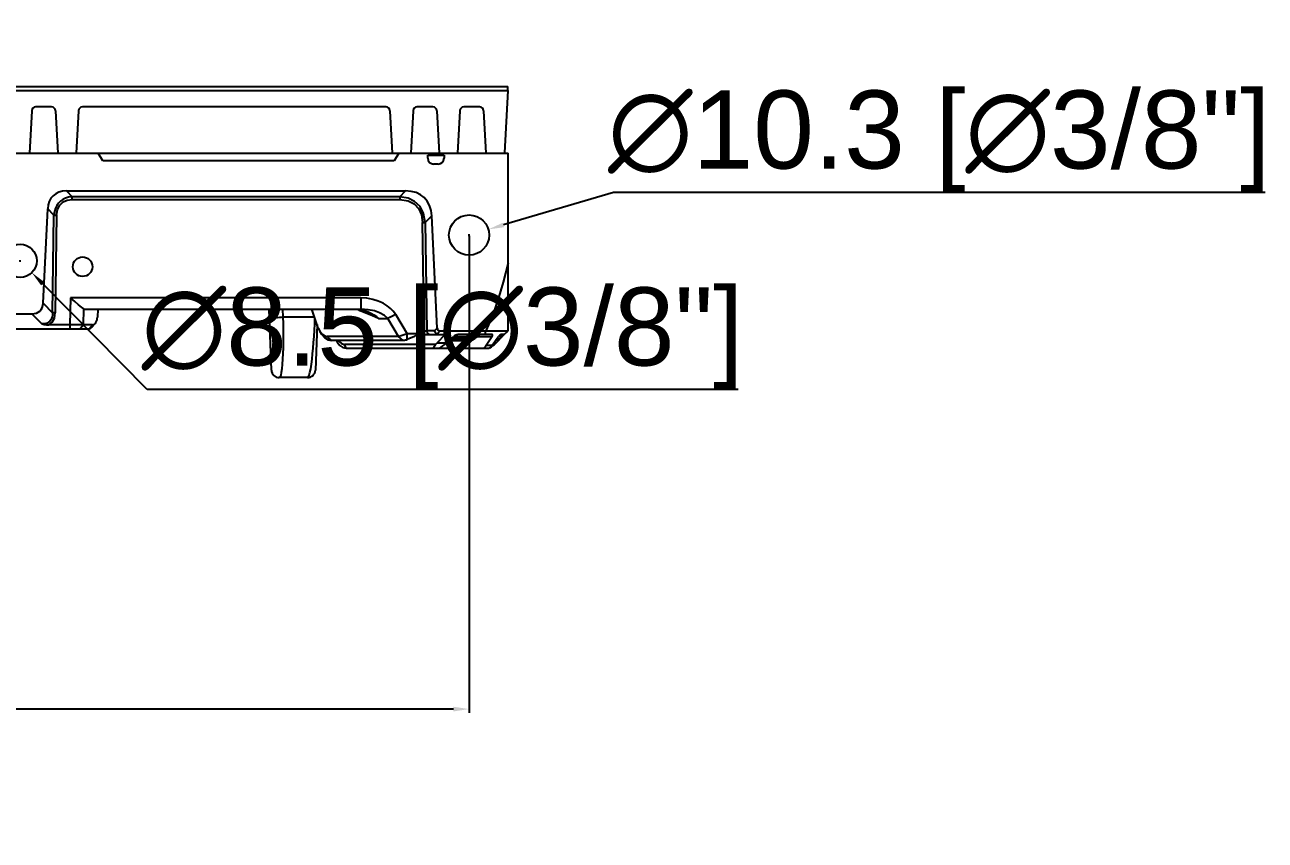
# Model space of a CAD drawing. Header units: millimetres. Extents: x -3132 to 28633, y 682 to 5849.
# Drawn here: x 6296.9 to 6614.7, y 1329.7 to 1538.5 of the extents above; entities that cross this region are included whole.
import ezdxf

# ---------------------------------------------------------------- set-up
doc = ezdxf.new("R2010")
doc.units = ezdxf.units.MM
doc.styles.get("Standard").update_dxf_attribs({"font": 'arial.ttf'})
doc.dimstyles.new('ISO-20', dxfattribs={"dimtxt": 20, "dimasz": 4, "dimexe": 1, "dimexo": 0.2, "dimgap": 0, "dimtad": 1, "dimtoh": 1, "dimdec": 1, "dimzin": 9, "dimdsep": 46, "dimtxsty": 'Standard', "dimblk": '_FILLED', "dimcen": 0.2, "dimclrd": 256, "dimclre": 256, "dimclrt": 256, "dimadec": 1, "dimazin": 2, "dimtfac": 1, "dimtdec": 1, "dimtofl": 0, "dimtmove": 0, "dimatfit": 3, "dimldrblk": '_FILLED', "dimfxl": 1, "dimtolj": 1, "dimtzin": 0, "dimarcsym": 0})

# ---------------------------------------------------------------- blocks, each defined once
blk = doc.blocks.new('_FILLED')
at = {"color": 0, "linetype": 'ByBlock'}
blk.add_solid([(0, 0), (-1, 0.15), (-1, -0.15)], dxfattribs=at)
blk = doc.blocks.new('*D8')
at = {"lineweight": -2, "transparency": 16777216}
for p, q in [((6447.73, 1495.55), (6419.53, 1487.26)), ((6614.67, 1495.55), (6447.73, 1495.55)), ((6410.55, 1484.67), (6410.95, 1484.67)), ((6410.75, 1484.47), (6410.75, 1484.87))]:
    blk.add_line(p, q, dxfattribs=at)
at = {"layer": 'Defpoints', "color": 0, "transparency": 16777216}
for p in [(6415.69, 1486.13), (6405.81, 1483.22)]:
    blk.add_point(p, dxfattribs=at)
at = {"lineweight": -2, "transparency": 16777216, "xscale": 4, "yscale": 4, "zscale": 4, "rotation": 196.3861805448315}
blk.add_blockref('_FILLED', (6415.69, 1486.13), dxfattribs=at)
at = {"transparency": 16777216, "insert": (6531.2, 1508.69), "char_height": 20, "attachment_point": 5}
blk.add_mtext('\\A1;∅10.3 [∅3/8"]', dxfattribs=at)
blk = doc.blocks.new('*D10')
at = {"lineweight": -2, "transparency": 16777216}
for p, q in [((5930.75, 1484.47), (5930.75, 1362.29)), ((6410.75, 1484.47), (6410.75, 1362.29)), ((6406.75, 1363.29), (5934.75, 1363.29))]:
    blk.add_line(p, q, dxfattribs=at)
at = {"layer": 'Defpoints', "color": 0, "transparency": 16777216}
for p in [(5930.75, 1484.67), (6410.75, 1484.67), (5930.75, 1363.29)]:
    blk.add_point(p, dxfattribs=at)
at = {"lineweight": -2, "transparency": 16777216, "xscale": 4, "yscale": 4, "zscale": 4, "rotation": 180}
blk.add_blockref('_FILLED', (5930.75, 1363.29), dxfattribs=at)
at = {"lineweight": -2, "transparency": 16777216, "xscale": 4, "yscale": 4, "zscale": 4}
blk.add_blockref('_FILLED', (6410.75, 1363.29), dxfattribs=at)
at = {"transparency": 16777216, "insert": (6170.75, 1376.24), "char_height": 20, "attachment_point": 5}
blk.add_mtext('\\A1;480 [1\'-6 7/8"]', dxfattribs=at)
blk = doc.blocks.new('*D12')
at = {"lineweight": -2, "transparency": 16777216}
for p, q in [((6295.55, 1478.07), (6295.95, 1478.07)), ((6295.75, 1477.87), (6295.75, 1478.27)), ((6328.26, 1445.11), (6301.54, 1472.2)), ((6479.67, 1445.11), (6328.26, 1445.11))]:
    blk.add_line(p, q, dxfattribs=at)
at = {"layer": 'Defpoints', "color": 0, "transparency": 16777216}
for p in [(6292.76, 1481.1), (6298.73, 1475.05)]:
    blk.add_point(p, dxfattribs=at)
at = {"lineweight": -2, "transparency": 16777216, "xscale": 4, "yscale": 4, "zscale": 4, "rotation": 134.6038417456012}
blk.add_blockref('_FILLED', (6298.73, 1475.05), dxfattribs=at)
at = {"transparency": 16777216, "insert": (6403.97, 1458.25), "char_height": 20, "attachment_point": 5}
blk.add_mtext('\\A1;∅8.5 [∅3/8"]', dxfattribs=at)

msp = doc.modelspace()

# ---------------------------------------------------------------- linework, layer by layer
at = {"linetype": 'Continuous'}
for p, q in [((6170.847, 1522.725), (6420.647, 1522.725)), ((6420.647, 1521.675), (6420.647, 1522.725)), ((6170.847, 1521.675), (6420.647, 1521.675)), ((6420.647, 1521.675), (6419.811, 1505.724)), ((6298.697, 1516.527), (6298.128, 1505.675)), ((6303.798, 1517.475), (6299.696, 1517.475)), ((6304.796, 1516.527), (6305.365, 1505.675)), ((6310.697, 1516.527), (6310.128, 1505.675)), ((6389.478, 1517.475), (6311.696, 1517.475)), ((6390.476, 1516.527), (6391.045, 1505.675)), ((6396.377, 1516.527), (6395.808, 1505.675)), ((6401.478, 1517.475), (6397.376, 1517.475)), ((6402.476, 1516.527), (6403.045, 1505.675)), ((6408.377, 1516.527), (6407.808, 1505.675)), ((6413.478, 1517.475), (6409.376, 1517.475)), ((6414.476, 1516.527), (6415.045, 1505.675)), ((5920.747, 1505.675), (6420.747, 1505.675)), ((6316.902, 1503.675), (6315.747, 1505.675)), ((6391.592, 1503.675), (6316.902, 1503.675)), ((6392.747, 1505.675), (6391.592, 1503.675)), ((6400.172, 1505.175), (6404.322, 1505.175)), ((6400.172, 1504.344), (6400.172, 1505.175)), ((6404.322, 1505.175), (6404.322, 1504.344)), ((6420.747, 1460.175), (6420.747, 1505.675)), ((6402.828, 1502.849), (6401.666, 1502.849)), ((6307.612, 1495.975), (6394.465, 1495.975)), ((6307.612, 1495.975), (6309.059, 1494.453)), ((6393.019, 1494.453), (6309.059, 1494.453)), ((6309.059, 1493.781), (6309.059, 1494.453)), ((6309.059, 1493.781), (6393.019, 1493.781)), ((6393.019, 1494.453), (6394.465, 1495.975)), ((6393.019, 1494.453), (6393.019, 1493.781)), ((6301.615, 1467.199), (6302.81, 1491.401)), ((6304.39, 1489.738), (6302.81, 1491.401)), ((6304.029, 1464.752), (6304.39, 1489.738)), ((6305.097, 1489.738), (6304.735, 1464.752)), ((6399.226, 1460.14), (6398.825, 1487.857)), ((6401.175, 1489.584), (6399.532, 1487.857)), ((6399.532, 1487.857), (6399.933, 1460.14)), ((6402.594, 1460.847), (6401.175, 1489.584)), ((6308.651, 1468.57), (6308.511, 1461.674)), ((6382.971, 1468.57), (6308.651, 1468.57)), ((6382.971, 1468.57), (6382.971, 1465.675)), ((6301.615, 1467.199), (6304.029, 1464.752)), ((6311.973, 1461.674), (6312.057, 1465.814)), ((6312.573, 1465.675), (6382.971, 1465.675)), ((6315.607, 1465.675), (6315.524, 1463.638)), ((6360.116, 1450.105), (6359.572, 1465.675)), ((6362.984, 1465.675), (6363.056, 1463.616)), ((6372.092, 1460.876), (6370.447, 1465.675)), ((6382.369, 1465.593), (6383.613, 1465.381)), ((6382.877, 1465.299), (6382.405, 1465.556)), ((6292.751, 1464.508), (6298.742, 1464.508)), ((6301.26, 1461.955), (6298.742, 1464.508)), ((6308.511, 1461.674), (6303.063, 1461.674)), ((6308.511, 1461.674), (6308.511, 1460.675)), ((6311.973, 1461.674), (6311.077, 1460.675)), ((6314.311, 1461.674), (6311.973, 1461.674)), ((6313.415, 1460.675), (6314.311, 1461.674)), ((6371.152, 1463.616), (6363.056, 1463.616)), ((6371.12, 1460.285), (6371.195, 1461.84)), ((6371.195, 1461.84), (6371.256, 1463.385)), ((6371.785, 1461.771), (6371.378, 1450.105)), ((6387.514, 1463.316), (6389.92, 1463.316)), ((6392.691, 1458.71), (6389.92, 1463.316)), ((6391.855, 1464.442), (6394.906, 1459.369)), ((6278.079, 1460.675), (6313.415, 1460.675)), ((6371.031, 1458.73), (6371.12, 1460.285)), ((6372.092, 1460.876), (6372.502, 1460.03)), ((6392.691, 1458.71), (6374.367, 1458.71)), ((6374.367, 1458.71), (6375.529, 1457.648)), ((6393.373, 1458.908), (6392.691, 1458.71)), ((6393.852, 1457.648), (6392.691, 1458.71)), ((6394.119, 1459.131), (6393.373, 1458.908)), ((6394.906, 1459.369), (6394.119, 1459.131)), ((6397.546, 1459.369), (6394.906, 1459.369)), ((6394.906, 1457.901), (6394.906, 1459.369)), ((6396.803, 1458.668), (6394.906, 1457.901)), ((6396.803, 1458.668), (6397.546, 1459.369)), ((6397.34, 1459.175), (6404.582, 1459.175)), ((6397.592, 1460.14), (6397.546, 1459.369)), ((6399.226, 1460.14), (6397.592, 1460.14)), ((6399.226, 1460.14), (6399.226, 1459.175)), ((6401.921, 1460.14), (6399.933, 1460.14)), ((6399.99, 1459.781), (6399.933, 1460.14)), ((6401.921, 1460.14), (6402.594, 1460.847)), ((6402.048, 1459.806), (6401.921, 1460.14)), ((6404.582, 1459.175), (6402.472, 1457.012)), ((6403.3, 1460.175), (6402.474, 1459.305)), ((6403.3, 1460.175), (6420.747, 1460.175)), ((6404.955, 1457.012), (6406.791, 1458.72)), ((6406.791, 1458.703), (6410.48, 1458.703)), ((6410.738, 1459.175), (6407.946, 1459.175)), ((6410.047, 1458.41), (6409.53, 1458.216)), ((6410.48, 1458.703), (6410.047, 1458.41)), ((6410.424, 1458.946), (6410.48, 1458.703)), ((6410.557, 1458.731), (6410.48, 1458.703)), ((6410.941, 1458.872), (6410.557, 1458.731)), ((6410.647, 1459.006), (6410.715, 1458.789)), ((6411.453, 1459.029), (6411.009, 1458.549)), ((6412.388, 1458.549), (6411.009, 1458.549)), ((6412.388, 1458.549), (6412.903, 1459.029)), ((6412.57, 1458.491), (6412.388, 1458.549)), ((6413.268, 1459.041), (6412.727, 1458.537)), ((6413.072, 1459.102), (6412.903, 1459.029)), ((6412.905, 1458.703), (6416.649, 1458.703)), ((6413.268, 1459.041), (6413.422, 1459.139)), ((6413.285, 1459.076), (6413.268, 1459.041)), ((6416.572, 1459.175), (6413.443, 1459.175)), ((6416.649, 1458.703), (6416.129, 1457.931)), ((6417.584, 1457.012), (6419.675, 1459.102)), ((6418.389, 1458.76), (6418.742, 1458.884)), ((6418.559, 1458.687), (6418.471, 1458.789)), ((6418.742, 1458.884), (6419.012, 1458.97)), ((6418.91, 1458.494), (6418.77, 1458.537)), ((6419.031, 1458.498), (6418.91, 1458.494)), ((6419.747, 1459.175), (6418.913, 1459.175)), ((6419.012, 1458.97), (6419.274, 1459.041)), ((6419.122, 1458.549), (6419.031, 1458.498)), ((6419.622, 1459.066), (6419.601, 1459.029)), ((6419.747, 1459.175), (6420.747, 1460.175)), ((6393.852, 1457.648), (6375.529, 1457.648)), ((6402.122, 1456.674), (6378.862, 1456.674)), ((6379.228, 1455.675), (6378.862, 1456.674)), ((6379.228, 1455.675), (6415.895, 1455.675)), ((6394.181, 1457.676), (6393.852, 1457.648)), ((6394.416, 1457.728), (6394.181, 1457.676)), ((6404.955, 1457.012), (6402.472, 1457.012)), ((6405.667, 1457.675), (6410.574, 1457.675)), ((6408.954, 1458.146), (6406.174, 1458.146)), ((6409.53, 1458.216), (6408.954, 1458.146)), ((6409.963, 1457.783), (6409.304, 1457.675)), ((6415.618, 1457.173), (6415.115, 1456.428)), ((6416.585, 1456.428), (6415.115, 1456.428)), ((6416.129, 1457.931), (6415.618, 1457.173)), ((6362.886, 1451.616), (6362.773, 1450.459)), ((6369.379, 1448.175), (6362.115, 1448.175))]:
    msp.add_line(p, q, dxfattribs=at)
for points in [[(6309.059, 1494.453), (6308.162, 1494.342), (6307.367, 1494.113), (6306.674, 1493.785), (6306.074, 1493.365), (6305.56, 1492.856), (6305.127, 1492.252), (6304.779, 1491.54), (6304.526, 1490.705), (6304.39, 1489.738)], [(6305.097, 1489.738), (6305.322, 1491.23), (6305.875, 1492.341), (6306.73, 1493.152), (6307.766, 1493.615), (6309.059, 1493.781)], [(6399.532, 1487.857), (6399.096, 1490.197), (6398.174, 1491.967), (6396.803, 1493.291), (6395.122, 1494.104), (6393.019, 1494.453)], [(6393.019, 1493.781), (6395.111, 1493.479), (6396.69, 1492.678), (6397.864, 1491.409), (6398.553, 1489.848), (6398.825, 1487.857)], [(6304.39, 1489.738), (6304.596, 1489.741), (6304.836, 1489.741), (6305.097, 1489.738)], [(6398.825, 1487.857), (6399.083, 1487.859), (6399.323, 1487.859), (6399.532, 1487.857)], [(6420.747, 1477.607), (6419.447, 1472.607), (6418.113, 1468.009), (6416.69, 1463.828), (6415.032, 1460.175)], [(6312.057, 1465.814), (6311.467, 1466.205), (6310.681, 1466.825), (6309.73, 1467.628), (6308.651, 1468.57)], [(6391.855, 1464.442), (6391.335, 1465.177), (6390.652, 1465.901), (6389.789, 1466.596), (6388.735, 1467.237), (6387.487, 1467.789), (6386.078, 1468.211), (6384.555, 1468.478), (6382.971, 1468.57)], [(6304.735, 1464.752), (6304.478, 1464.754), (6304.237, 1464.754), (6304.029, 1464.752)], [(6382.548, 1465.543), (6383.902, 1465.218), (6384.458, 1465.018)], [(6387.514, 1463.316), (6385.822, 1464.063), (6384.283, 1464.681), (6382.877, 1465.299)], [(6389.92, 1463.316), (6389.039, 1464.115), (6387.835, 1464.773), (6386.499, 1465.232), (6384.862, 1465.554), (6382.971, 1465.675)], [(6383.613, 1465.381), (6384.688, 1465.078), (6385.608, 1464.705), (6386.383, 1464.279), (6387.017, 1463.812), (6387.514, 1463.316)], [(6384.458, 1465.018), (6384.722, 1464.911), (6386.244, 1464.179), (6387.514, 1463.316)], [(6304.029, 1464.752), (6304.034, 1464.234), (6303.981, 1463.752), (6303.814, 1463.324), (6303.612, 1462.934), (6303.334, 1462.595), (6302.998, 1462.331), (6302.66, 1462.158), (6302.325, 1462.049), (6301.996, 1461.959), (6301.643, 1461.941), (6301.26, 1461.955)], [(6301.26, 1461.955), (6301.875, 1461.805), (6302.48, 1461.707), (6303.063, 1461.674)], [(6303.063, 1461.674), (6303.945, 1462.378), (6304.512, 1463.39), (6304.735, 1464.752)], [(6311.973, 1461.674), (6311.096, 1461.664), (6309.862, 1461.664), (6308.511, 1461.674)], [(6314.878, 1461.928), (6314.07, 1461.12), (6313.836, 1460.879)], [(6314.311, 1461.674), (6314.537, 1461.708), (6314.766, 1461.832), (6314.878, 1461.928)], [(6314.878, 1461.928), (6314.983, 1462.041), (6315.171, 1462.314), (6315.322, 1462.63), (6315.431, 1462.966), (6315.498, 1463.309), (6315.524, 1463.638)], [(6361.643, 1463.518), (6360.897, 1463.504), (6360.255, 1463.517), (6359.806, 1463.556), (6359.644, 1463.616)], [(6363.056, 1463.616), (6362.643, 1463.575), (6362.165, 1463.542), (6361.643, 1463.518)], [(6363.056, 1463.616), (6363.092, 1462.062), (6363.114, 1460.496), (6363.122, 1458.927), (6363.114, 1457.367), (6363.087, 1455.834), (6363.041, 1454.344), (6362.975, 1452.925), (6362.886, 1451.616)], [(6389.92, 1463.316), (6390.472, 1463.628), (6391.134, 1464.014), (6391.855, 1464.442)], [(6313.415, 1460.675), (6313.641, 1460.73), (6313.836, 1460.879)], [(6370.522, 1452.863), (6370.672, 1454.24), (6370.807, 1455.689), (6370.927, 1457.192), (6371.031, 1458.73)], [(6372.502, 1460.03), (6373.101, 1459.306), (6373.756, 1458.858), (6374.367, 1458.71)], [(6372.505, 1460.023), (6372.917, 1459.324), (6373.681, 1458.455), (6374.629, 1457.855), (6375.524, 1457.675)], [(6399.226, 1460.14), (6399.485, 1460.137), (6399.726, 1460.137), (6399.933, 1460.14)], [(6400.64, 1459.175), (6400.373, 1459.248), (6400.148, 1459.456), (6399.99, 1459.781)], [(6402.474, 1459.305), (6402.24, 1459.517), (6402.048, 1459.806)], [(6403.02, 1459.175), (6402.804, 1459.191), (6402.621, 1459.234), (6402.474, 1459.305)], [(6407.946, 1459.175), (6407.773, 1459.161), (6407.586, 1459.124), (6407.39, 1459.063), (6407.188, 1458.978), (6406.986, 1458.866), (6406.791, 1458.72)], [(6411.009, 1458.549), (6410.544, 1458.089), (6409.963, 1457.783)], [(6410.128, 1459.175), (6410.295, 1459.115), (6410.424, 1458.946)], [(6410.574, 1457.675), (6411.241, 1457.782), (6411.859, 1458.086), (6412.388, 1458.549)], [(6410.574, 1457.675), (6411.442, 1457.803), (6412.227, 1458.156), (6412.726, 1458.536)], [(6411.009, 1458.549), (6410.902, 1458.611), (6410.802, 1458.692), (6410.715, 1458.789)], [(6411.453, 1459.029), (6411.248, 1459.108), (6411.006, 1459.158), (6410.738, 1459.175)], [(6411.455, 1459.031), (6411.191, 1458.955), (6410.941, 1458.872)], [(6412.727, 1458.537), (6412.709, 1458.523), (6412.57, 1458.491)], [(6412.903, 1459.029), (6413.091, 1459.07), (6413.229, 1459.088), (6413.285, 1459.076)], [(6413.443, 1459.175), (6413.252, 1459.155), (6413.072, 1459.102)], [(6414.868, 1459.175), (6414.923, 1459.505), (6414.978, 1459.838), (6415.032, 1460.175)], [(6416.649, 1458.703), (6416.741, 1458.881), (6416.763, 1459.032), (6416.704, 1459.138), (6416.572, 1459.175)], [(6416.585, 1456.428), (6417.143, 1457.173), (6417.711, 1457.931), (6418.288, 1458.703)], [(6418.913, 1459.175), (6418.772, 1459.134), (6418.603, 1459.026), (6418.438, 1458.878), (6418.288, 1458.703)], [(6418.77, 1458.537), (6418.661, 1458.6), (6418.559, 1458.687)], [(6419.274, 1459.041), (6419.459, 1459.079), (6419.585, 1459.087), (6419.622, 1459.066)], [(6376.807, 1457.648), (6376.956, 1457.264), (6377.597, 1456.4), (6378.385, 1455.856), (6379.228, 1455.675)], [(6377.315, 1457.648), (6377.383, 1457.513), (6378.071, 1456.892), (6378.862, 1456.674)], [(6394.906, 1457.901), (6394.658, 1457.803), (6394.416, 1457.728)], [(6408.952, 1458.146), (6408.997, 1457.929), (6409.123, 1457.745), (6409.304, 1457.675)], [(6415.115, 1456.428), (6414.918, 1456.157), (6414.706, 1455.906), (6414.481, 1455.675)], [(6415.895, 1455.675), (6416.138, 1455.906), (6416.368, 1456.157), (6416.585, 1456.428)], [(6370.175, 1450.451), (6370.356, 1451.588), (6370.522, 1452.863)], [(6362.773, 1450.459), (6362.637, 1449.495), (6362.48, 1448.772), (6362.304, 1448.325), (6362.115, 1448.175)], [(6369.379, 1448.175), (6369.58, 1448.33), (6369.783, 1448.78), (6369.983, 1449.499), (6370.175, 1450.451)]]:
    msp.add_lwpolyline(points, dxfattribs=at)
for centre, radius in [((6410.747, 1484.675), 5.15), ((6295.747, 1478.075), 4.25), ((6311.747, 1476.575), 2.5)]:
    msp.add_circle(centre, radius, dxfattribs=at)
for centre, radius, start, end in [((6299.696, 1516.475), 1, 90, 177), ((6303.798, 1516.475), 1, 3, 90), ((6311.696, 1516.475), 1, 90, 177), ((6389.478, 1516.475), 1, 3, 90), ((6397.376, 1516.475), 1, 90, 177), ((6401.478, 1516.475), 1, 3, 90), ((6409.376, 1516.475), 1, 90, 177), ((6413.478, 1516.475), 1, 3, 90), ((6417.01, 1460.661), 2.987, 281.03528, 315), ((6411.952, 1462.643), 7.964, 301.05721, 315), ((6362.115, 1450.175), 2, 182, 270), ((6369.379, 1450.175), 2, 270, 358)]:
    msp.add_arc(centre, radius, start, end, dxfattribs=at)
for centre, major_axis, ratio, start_param, end_param in [((6401.678, 1504.355), (-1.069, -1.069), 0.9924325, -0.7816001, 0.7816027), ((6402.816, 1504.355), (1.069, -1.069), 0.9924325, -0.7815974, 0.7816032), ((6312.183, 1486.358), (-7.983, 8.398), 0.5868492, -0.5088634, 0.5099543), ((6388.079, 1482.539), (11.153, 11.733), 0.5868492, -0.5099543, 0.5088634), ((6296.096, 1470.069), (4.733, -4.799), 0.5934486, -0.5294856, 0.4991325), ((6312.694, 1468.675), (0.181, 2.998), 0.5759473, -3.4126047, -3.106813), ((6403.972, 1461.589), (-1.174, -1.235), 0.5868492, -0.5099543, 0.5088634), ((6392.481, 1462.643), (9.34, -6.528), 0.4884705, -0.1046313, 0.1135636), ((6396.702, 1462.643), (5.737, -5.666), 0.9756176, -0.0556718, 0.006171), ((6399.741, 1462.643), (5.951, 5.735), 0.9285799, -1.8693545, -1.5893168)]:
    msp.add_ellipse(centre, major_axis=major_axis, ratio=ratio, start_param=start_param, end_param=end_param, dxfattribs=at)

# ---------------------------------------------------------------- dimensions: what is measured, and where the dimension line sits
for p1, p2, picture, middle in [((6405.806, 1483.222), (6415.688, 1486.127), '*D8', (6531.2, 1495.549)), ((6292.762, 1481.1), (6298.731, 1475.049), '*D12', (6403.966, 1445.105))]:
    dim = msp.add_diameter_dim_2p(p1=p1, p2=p2, dimstyle='ISO-20')
    dim.commit()
    dim.dimension.update_dxf_attribs({"geometry": picture, "text_midpoint": middle, "dimtype": 163})
dim = msp.add_linear_dim(base=(5930.747, 1363.294), p1=(6410.747, 1484.675), p2=(5930.747, 1484.675), dimstyle='ISO-20')
dim.commit()
dim.dimension.update_dxf_attribs({"geometry": '*D10', "text_midpoint": (6170.747, 1376.241)})

doc.saveas('drawing.dxf')
